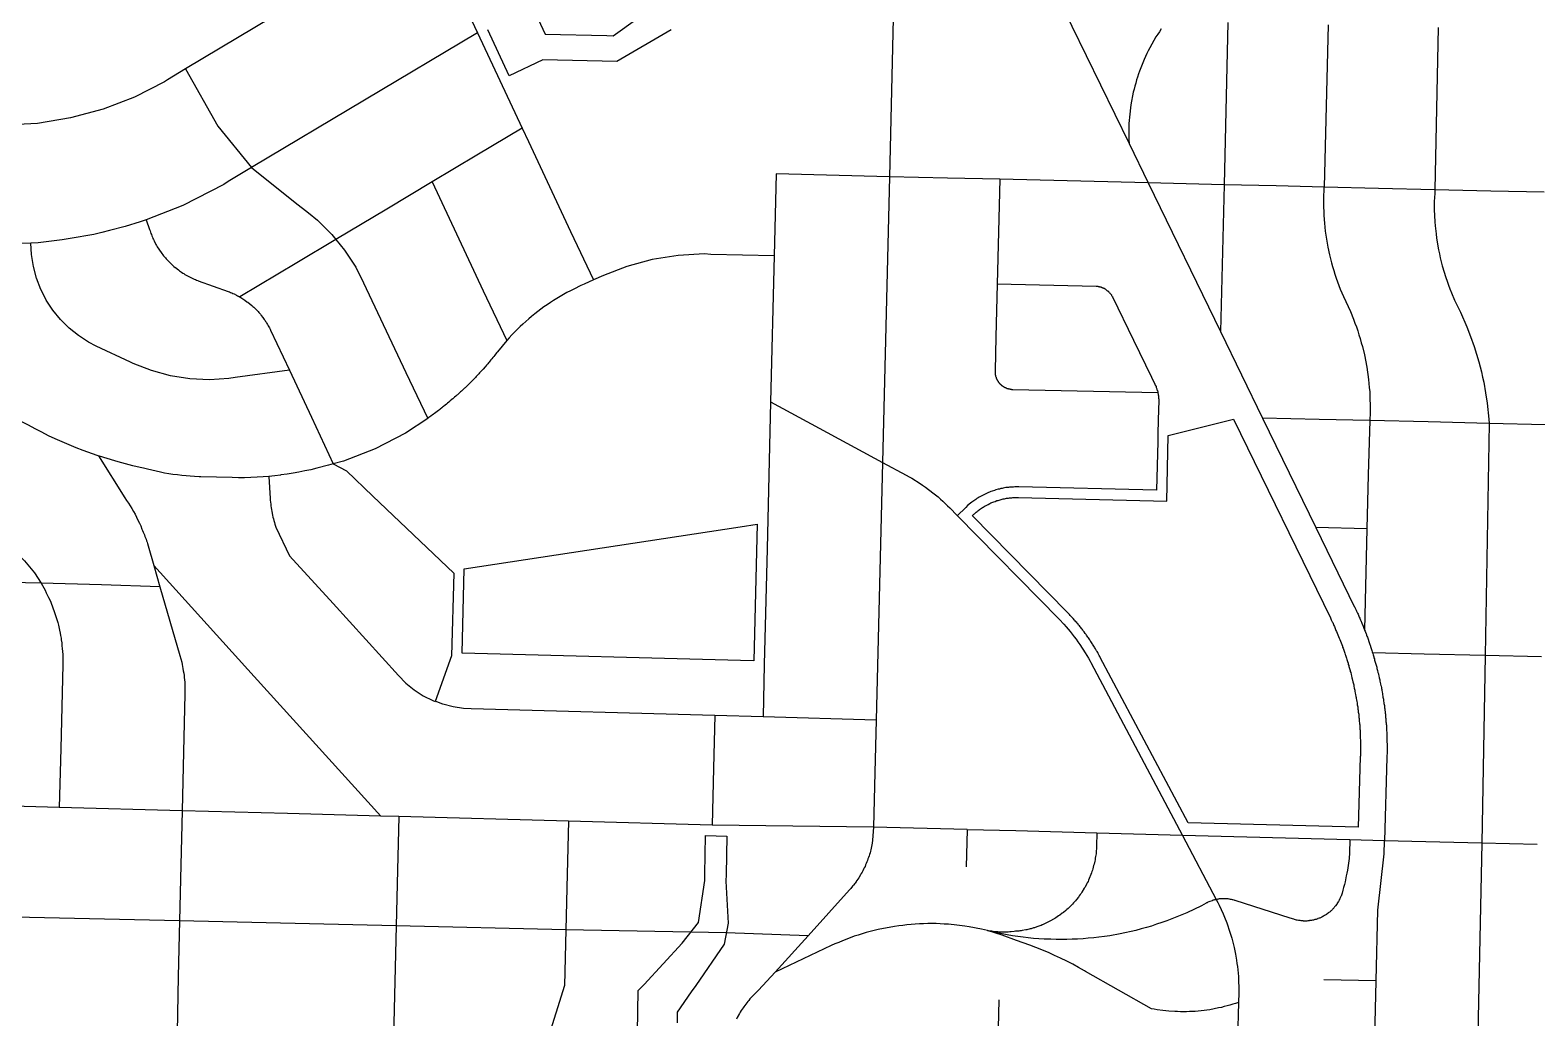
# Model space of a CAD drawing. Extents: x 1 to 394, y 101 to 384.
# Drawn here: x 165.46 to 197.15, y 202.04 to 222.81 of the extents above; entities that cross this region are included whole.
import ezdxf

# ---------------------------------------------------------------- set-up
doc = ezdxf.new("R2010")
doc.units = 0
doc.layers.get('0').update_dxf_attribs({"linetype": 'CONTINUOUS'})

msp = doc.modelspace()

# ---------------------------------------------------------------- linework, layer by layer
at = {"color": 4}
for points in [[(185.865429, 225.985387), (188.574588, 220.423823)], [(173.796941, 225.023672), (168.730561, 221.999389)], [(183.663711, 225.17509), (183.536851, 219.728108)], [(174.623613, 223.272131), (174.869151, 222.75239)], [(174.869151, 222.75239), (170.117885, 219.920457)], [(174.869151, 222.75239), (175.339778, 221.749754)], [(189.249581, 222.833961), (189.212703, 222.776654), (189.175826, 222.723433), (189.138949, 222.666127), (189.007992, 222.436952), (188.975305, 222.37556), (188.946704, 222.318253), (188.918103, 222.256861), (188.893588, 222.195468), (188.873159, 222.154505)], [(190.649435, 222.973383), (190.571699, 219.560326)], [(192.757021, 222.924269), (192.675199, 219.511212)], [(195.07332, 222.866983), (195.003756, 219.453916)], [(188.873337, 222.154903), (188.791515, 221.950286), (188.771086, 221.888893), (188.750657, 221.823415), (188.730227, 221.762022), (188.713884, 221.696544), (188.693455, 221.631066), (188.677111, 221.569673), (188.660768, 221.504195), (188.611633, 221.242281), (188.578946, 220.980368), (188.574756, 220.910804), (188.570565, 220.845326), (188.570565, 220.779847), (188.566374, 220.714369), (188.566374, 220.579316), (188.570565, 220.513837), (188.574756, 220.423844)], [(168.730561, 221.999389), (168.349969, 221.766129), (168.288577, 221.725166), (167.65835, 221.401871), (166.99947, 221.148139), (166.316044, 220.964014), (165.620339, 220.849432), (164.912355, 220.812555), (164.855049, 220.812555), (163.95063, 220.828898)], [(168.730561, 221.999389), (169.409891, 220.78804)], [(175.339778, 221.749754), (175.810405, 220.747118)], [(169.409891, 220.78804), (170.117885, 219.920457)], [(175.810405, 220.747118), (174.860969, 220.178274), (173.915629, 219.617612)], [(175.810405, 220.747118), (175.941362, 220.46883)], [(175.941362, 220.46883), (176.829416, 218.578151)], [(188.574588, 220.423823), (188.975651, 219.597151)], [(170.117885, 219.920457), (169.630883, 219.625804), (169.540889, 219.564412), (168.677403, 219.122438), (167.908027, 218.823689), (167.781125, 218.782726), (167.461915, 218.684561), (167.134523, 218.594567), (166.970827, 218.553604), (166.807131, 218.516727), (166.639339, 218.48404), (166.475643, 218.455439), (166.140069, 218.398132), (165.804495, 218.357169), (165.636703, 218.340826), (165.481189, 218.328568)], [(170.117885, 219.920457), (171.038667, 219.18382)], [(173.915629, 219.617612), (172.966193, 219.048778)], [(173.915629, 219.617612), (174.991926, 217.329965)], [(181.155073, 219.785404), (181.110024, 218.062506)], [(183.536851, 219.728108), (181.155073, 219.785414)], [(183.536851, 219.728108), (183.38952, 213.720474)], [(184.752297, 219.699465), (183.536851, 219.728066)], [(185.85315, 219.674908), (184.752297, 219.699423)], [(185.85315, 219.674908), (185.82455, 218.569958)], [(188.975651, 219.597151), (185.85315, 219.674887)], [(190.571678, 219.560326), (188.975651, 219.597203)], [(188.975651, 219.597151), (190.498017, 216.474651)], [(190.571678, 219.560326), (190.498028, 216.474651)], [(191.668446, 219.535769), (190.571678, 219.560284)], [(192.675178, 219.511212), (191.668446, 219.535727)], [(192.675178, 219.511212), (192.670987, 219.507021), (192.666797, 219.421114), (192.662606, 219.339292), (192.662606, 219.085561), (192.666797, 218.999653), (192.670987, 218.917831), (192.675178, 218.831924), (192.679369, 218.750102), (192.68775, 218.664194), (192.700007, 218.582373), (192.712265, 218.496465), (192.73678, 218.332769), (192.753123, 218.246862), (192.78581, 218.083166), (192.826773, 217.91947), (192.851288, 217.837648), (192.875804, 217.759912), (192.900319, 217.67809), (192.92892, 217.596269), (193.014827, 217.362998), (193.080306, 217.207484), (193.227637, 216.896467), (193.293115, 216.732771), (193.321716, 216.65095), (193.354403, 216.569128), (193.383004, 216.487306), (193.407519, 216.405484), (193.43612, 216.323663), (193.456549, 216.237755), (193.481065, 216.155933), (193.522028, 215.984045), (193.571163, 215.726228), (193.60804, 215.468411), (193.624384, 215.296522), (193.632765, 215.206529), (193.636955, 215.120621), (193.636955, 215.034713), (193.641146, 214.948806), (193.641146, 214.772831), (193.632765, 214.600953)], [(193.821049, 219.482569), (192.675178, 219.51117)], [(195.003745, 219.453916), (193.821049, 219.482517)], [(195.003745, 219.453916), (194.999555, 219.37618), (194.995364, 219.290272), (194.991173, 219.20845), (194.991173, 219.036572), (195.003431, 218.778745), (195.011812, 218.696923), (195.028156, 218.525045), (195.040413, 218.439137), (195.052671, 218.357316), (195.069014, 218.271408), (195.081272, 218.189586), (195.101701, 218.103679), (195.118044, 218.021857), (195.138474, 217.940035), (195.158903, 217.854128), (195.232553, 217.608589), (195.261154, 217.530853), (195.289755, 217.449031), (195.318356, 217.371295), (195.351043, 217.289474), (195.416521, 217.13396), (195.490171, 216.978446), (195.539306, 216.880281), (195.674359, 216.57335), (195.756181, 216.368733), (195.829831, 216.155933), (195.927996, 215.836724), (195.956597, 215.730324), (195.981112, 215.623914), (196.005627, 215.513428), (196.030142, 215.407018), (196.071105, 215.186037), (196.103792, 214.965044), (196.14067, 214.633556), (196.14486, 214.539477)], [(196.182356, 219.425273), (195.003745, 219.453874)], [(197.30367, 219.400716), (196.182356, 219.425231)], [(171.038667, 219.18382), (171.316956, 218.966924), (171.509294, 218.811411), (171.812129, 218.512672), (171.893951, 218.410316)], [(172.966193, 219.048778), (171.893982, 218.410358)], [(167.907985, 218.823689), (167.973463, 218.619072), (167.985721, 218.590471), (167.994102, 218.565956), (168.002483, 218.537355), (168.014741, 218.51284), (168.023122, 218.484239), (168.03538, 218.459724), (168.047637, 218.431123), (168.059895, 218.406608), (168.072152, 218.378007), (168.10903, 218.304357), (168.125373, 218.279842), (168.137631, 218.255327), (168.219452, 218.132562), (168.235796, 218.112133), (168.252139, 218.087618), (168.272568, 218.067189), (168.288912, 218.042674), (168.309341, 218.022245), (168.325684, 218.001815), (168.346114, 217.981386), (168.366543, 217.956871), (168.386972, 217.936442), (168.407401, 217.920098), (168.468794, 217.858706), (168.489223, 217.842362), (168.513738, 217.821933), (168.52212, 217.817743)], [(165.481189, 218.328516), (163.893345, 218.324325)], [(165.76766, 217.207191), (165.689924, 217.358608), (165.599931, 217.595975), (165.534452, 217.841514), (165.493489, 218.091149), (165.481231, 218.328516)], [(171.893982, 218.410358), (171.071407, 217.919271)], [(171.893982, 218.410358), (172.078139, 218.181184), (172.31141, 217.825149), (172.475105, 217.497758), (173.367245, 215.61525), (173.825594, 214.645353)], [(176.829416, 218.578151), (177.312311, 217.55914)], [(185.824497, 218.569958), (185.799982, 217.469104)], [(181.110056, 218.062506), (179.780028, 218.095193), (179.644985, 218.103574), (179.092505, 218.070887), (178.544121, 217.98498), (178.012112, 217.837658), (177.521025, 217.649406), (177.312311, 217.559412)], [(181.110056, 218.062506), (181.036406, 214.997302)], [(168.521847, 217.816957), (168.58324, 217.767822), (168.607755, 217.751478), (168.648718, 217.718792), (168.673233, 217.702448), (168.697748, 217.690191), (168.718177, 217.673847), (168.914612, 217.575682), (168.939128, 217.567301), (168.963643, 217.555043), (168.988158, 217.546662), (168.996539, 217.542472), (169.630862, 217.313297), (169.655377, 217.304916), (169.679892, 217.292659), (169.704407, 217.284277), (169.728922, 217.27202), (169.753437, 217.263639), (169.802572, 217.239123), (169.823002, 217.226866), (169.847517, 217.214608), (169.867946, 217.202351), (169.872137, 217.202351)], [(171.071407, 217.919271), (169.872336, 217.203105)], [(177.312311, 217.55914), (177.11179, 217.469146), (177.042226, 217.440545), (176.894905, 217.366895), (176.825341, 217.330018), (176.751691, 217.29314), (176.542977, 217.170376), (176.473413, 217.125327), (176.403849, 217.084364), (176.334284, 217.035229), (176.268806, 216.99018), (176.137849, 216.892015), (176.076457, 216.84288), (176.010978, 216.789659), (175.949586, 216.740524), (175.888193, 216.687303), (175.826801, 216.629997), (175.769494, 216.576776), (175.708102, 216.519469), (175.650795, 216.462163), (175.593488, 216.40077), (175.540268, 216.343463), (175.487047, 216.282071)], [(185.799951, 217.469104), (185.77135, 216.364165)], [(188.0835, 217.354522), (188.0835, 217.358713), (188.075119, 217.362904), (188.070929, 217.362904), (188.062547, 217.367094), (188.054166, 217.375476), (188.045785, 217.379666), (188.041594, 217.379666), (188.033213, 217.383857), (188.029022, 217.388047), (188.020641, 217.388047), (188.016451, 217.392238), (188.008069, 217.392238), (188.003879, 217.396429), (187.995497, 217.400619), (187.987116, 217.400619), (187.982926, 217.40481), (187.970668, 217.40481), (187.962287, 217.409), (187.953906, 217.409), (187.949715, 217.413191), (187.929286, 217.413191), (187.920905, 217.417382), (187.884027, 217.417382), (185.796912, 217.470603)], [(188.0835, 217.354522), (188.087691, 217.354522), (188.091882, 217.350332), (188.100263, 217.346141), (188.108644, 217.33776), (188.117025, 217.333569), (188.125407, 217.325188), (188.133788, 217.320998), (188.146045, 217.30874), (188.150236, 217.300359), (188.154427, 217.296168), (188.162808, 217.291978), (188.171189, 217.283596), (188.17538, 217.275215), (188.183761, 217.266834), (188.187951, 217.258453), (188.196333, 217.250071), (188.200523, 217.24169), (188.204714, 217.2375), (188.204714, 217.233309), (188.208905, 217.224928), (188.213095, 217.220737), (188.217286, 217.212356), (188.221476, 217.208165), (188.221476, 217.199784), (188.225667, 217.199784), (188.667641, 216.291269)], [(169.774118, 215.504754), (169.643161, 215.484324), (169.233927, 215.459809), (168.824682, 215.480239), (168.415447, 215.545717), (168.018481, 215.652117), (167.633793, 215.799438), (167.576486, 215.828039), (166.856224, 216.163613), (166.692529, 216.24952), (166.479729, 216.388659), (166.283294, 216.544173), (166.103223, 216.724244), (165.943624, 216.920679), (165.804485, 217.133478), (165.767608, 217.207128)], [(169.872336, 217.203105), (169.892765, 217.190848), (169.91728, 217.174504), (169.958243, 217.149989), (169.982758, 217.133646), (170.023722, 217.100959), (170.044151, 217.088701), (170.125973, 217.023223), (170.146402, 217.002794), (170.166831, 216.98645), (170.240481, 216.9128), (170.256824, 216.892371), (170.277254, 216.871942), (170.293597, 216.851513), (170.309941, 216.835169), (170.326284, 216.810654), (170.358971, 216.769691), (170.371228, 216.749262), (170.387572, 216.728832), (170.403915, 216.704317), (170.416173, 216.683888), (170.432516, 216.663459), (170.444774, 216.638944), (170.457031, 216.618514), (170.473374, 216.593999), (170.485632, 216.569484), (170.49789, 216.549055), (170.510147, 216.52454), (170.518528, 216.504111), (170.915484, 215.661074)], [(174.991926, 217.329965), (175.48711, 216.282312)], [(190.498017, 216.474651), (191.381975, 214.653535)], [(175.48711, 216.282312), (175.294761, 216.049041), (175.278417, 216.032698), (175.253902, 216.000011), (175.237559, 215.979582), (175.213044, 215.946895), (175.1967, 215.930552), (175.172185, 215.897865), (175.155842, 215.881521), (175.131327, 215.848835), (175.114983, 215.832491), (175.102726, 215.816148), (175.086382, 215.795719), (175.061867, 215.763032), (175.045524, 215.746688), (175.033266, 215.730345), (174.988217, 215.685296), (174.97596, 215.668952), (174.943273, 215.636266), (174.931015, 215.619922), (174.914672, 215.603579), (174.902414, 215.587236), (174.841022, 215.525843), (174.828764, 215.5095), (174.611868, 215.292604), (174.595525, 215.280346), (174.534133, 215.218954), (174.517789, 215.206696), (174.501446, 215.190353), (174.485102, 215.178095), (174.452416, 215.145409), (174.436072, 215.133151), (174.419729, 215.116808), (174.387042, 215.092292), (174.354355, 215.059606), (174.321668, 215.035091), (174.309411, 215.022833), (174.293067, 215.010575), (174.272638, 214.990146), (174.239951, 214.965631), (174.223608, 214.949288), (174.190921, 214.924773), (174.154044, 214.896172), (174.1377, 214.883914), (174.121357, 214.867571), (174.08867, 214.843056), (174.072327, 214.826712), (174.051898, 214.814455), (173.970076, 214.753062), (173.949647, 214.736719), (173.91696, 214.712204), (173.896531, 214.699946), (173.863844, 214.675431), (173.843414, 214.663174), (173.827071, 214.650916), (173.827071, 214.646725)], [(185.771297, 216.364165), (185.754954, 215.647989), (185.754954, 215.594768), (185.759145, 215.586387), (185.759145, 215.565958), (185.763335, 215.557576), (185.763335, 215.545319), (185.767526, 215.541128), (185.767526, 215.532747), (185.771716, 215.524366), (185.771716, 215.520175), (185.775907, 215.511794), (185.775907, 215.507603), (185.780098, 215.499222), (185.780098, 215.495032), (185.784288, 215.48665), (185.788479, 215.48246), (185.788479, 215.474078), (185.792669, 215.469888), (185.79686, 215.461507), (185.79686, 215.457316), (185.801051, 215.448935), (185.805241, 215.444744), (185.809432, 215.436363), (185.817813, 215.427982), (185.817813, 215.4196), (185.822004, 215.41541), (185.826194, 215.407029), (185.838452, 215.394771), (185.842643, 215.38639), (185.851024, 215.378009), (185.859405, 215.373818), (185.863596, 215.365437)], [(188.664623, 216.29459), (189.045215, 215.517032), (189.114779, 215.369711), (189.12316, 215.349282), (189.139504, 215.316595), (189.143694, 215.300252), (189.152076, 215.283908), (189.156266, 215.267565), (189.160457, 215.247136), (189.168838, 215.230792), (189.177219, 215.198105), (189.177219, 215.185848), (189.18141, 215.181657)], [(170.915893, 215.660267), (169.774118, 215.504754)], [(170.915893, 215.660267), (171.378338, 214.673996)], [(189.180268, 215.181458), (186.131428, 215.251022), (186.110999, 215.251022), (186.102618, 215.255213), (186.074017, 215.255213), (186.069826, 215.259404), (186.057569, 215.259404), (186.049187, 215.263594), (186.040806, 215.263594), (186.036616, 215.267785), (186.024358, 215.267785), (186.015977, 215.271976), (186.011786, 215.271976), (186.003405, 215.276166), (185.999214, 215.280357), (185.990833, 215.280357), (185.982452, 215.284547), (185.978261, 215.288738), (185.974071, 215.288738), (185.965689, 215.292929), (185.961499, 215.297119), (185.953118, 215.297119), (185.948927, 215.30131), (185.940546, 215.3055), (185.936355, 215.309691), (185.927974, 215.313882), (185.919593, 215.322263), (185.911211, 215.326454), (185.907021, 215.326454), (185.90283, 215.330644), (185.894449, 215.334835), (185.890258, 215.343216), (185.881877, 215.351597), (185.873496, 215.355788), (185.857153, 215.372131)], [(189.180268, 215.181458), (189.180268, 215.177268), (189.184459, 215.160924), (189.184459, 215.144581), (189.188649, 215.124152), (189.19284, 215.107808), (189.19284, 215.070931), (189.197031, 215.054587), (189.197031, 214.997281), (189.19284, 214.845863), (189.180582, 214.334315)], [(181.036395, 214.997302), (180.962745, 211.903444)], [(181.036395, 214.997302), (182.055406, 214.444822)], [(165.284754, 214.583971), (165.423904, 214.510321), (165.563043, 214.432585), (165.702182, 214.363021), (165.84132, 214.289371), (165.984556, 214.223892), (166.131887, 214.158414), (166.275122, 214.097021), (166.422443, 214.035629), (166.569775, 213.978322), (166.864428, 213.871923), (166.905391, 213.859665)], [(171.378338, 214.673996), (171.836686, 213.69182)], [(173.825594, 214.645353), (173.359063, 214.338422), (172.720644, 214.01103), (172.053582, 213.749117), (171.836686, 213.69181)], [(191.381975, 214.653535), (191.942637, 213.503578)], [(192.572864, 214.624892), (191.381975, 214.653493)], [(193.632796, 214.600335), (192.572864, 214.62485)], [(193.632796, 214.600335), (193.604195, 213.462646)], [(194.864606, 214.571692), (193.632796, 214.600293)], [(196.145531, 214.538953), (194.864606, 214.571692)], [(196.145531, 214.538953), (196.063709, 209.660816)], [(197.328227, 214.5103), (196.145531, 214.538901)], [(182.055406, 214.444822), (183.38952, 213.720474)], [(189.180268, 214.334336), (189.176077, 214.158362)], [(189.176172, 214.158362), (189.151657, 213.135254)], [(166.905349, 213.859613), (167.457819, 212.979751), (167.494696, 212.922445), (167.535659, 212.865138), (167.568346, 212.807831), (167.605223, 212.750525), (167.63791, 212.689132), (167.670597, 212.631825), (167.703284, 212.570433), (167.731885, 212.50904), (167.764572, 212.447648), (167.793173, 212.386255), (167.813602, 212.316691)], [(170.486198, 213.425821), (170.36752, 213.41744), (170.236563, 213.409059), (169.974649, 213.400678), (169.843693, 213.400678), (169.712736, 213.404868), (169.053856, 213.421212), (169.016979, 213.421212), (168.922899, 213.425402), (168.832906, 213.433783), (168.742913, 213.437974), (168.652919, 213.450232), (168.562926, 213.458613), (168.468846, 213.47087), (168.378853, 213.483128), (168.288859, 213.499471), (168.202952, 213.515815), (167.932856, 213.577207), (167.846949, 213.597636), (167.777384, 213.61398), (167.621871, 213.650857), (167.319036, 213.732679), (167.016201, 213.822672), (166.905705, 213.85955)], [(171.836686, 213.69182), (171.738521, 213.66322), (171.492982, 213.597741), (171.366112, 213.56914), (171.243337, 213.544625), (171.116477, 213.52011), (170.993702, 213.495595), (170.866842, 213.475166), (170.739981, 213.458822), (170.7316, 213.454632)], [(171.836686, 213.69182), (172.114974, 213.544499), (172.67154, 213.01249)], [(183.38952, 213.720474), (183.258563, 208.306231)], [(183.38952, 213.720474), (183.8888, 213.454464), (183.946106, 213.421777), (184.007499, 213.38909), (184.179377, 213.278594), (184.232598, 213.241717), (184.289905, 213.20484), (184.449504, 213.082065), (184.502725, 213.037016), (184.555946, 212.996053), (184.605081, 212.951004), (184.658301, 212.905954), (184.707436, 212.85682), (184.756571, 212.81177), (184.80162, 212.766721), (184.96122, 212.603025)], [(170.731736, 213.454464), (170.613058, 213.442207), (170.486198, 213.425863)], [(170.486198, 213.425821), (170.514799, 212.963376), (170.514799, 212.926499), (170.52318, 212.844677), (170.527371, 212.8078), (170.531561, 212.766837), (170.539942, 212.729959), (170.544133, 212.688996), (170.560476, 212.615346), (170.568858, 212.574383), (170.581115, 212.537505), (170.589496, 212.500628), (170.601754, 212.459665), (170.610135, 212.422787), (170.630564, 212.361395)], [(191.942637, 213.503578), (192.503289, 212.353611)], [(193.604143, 213.462646), (193.575542, 212.329054)], [(172.67154, 213.01249), (174.373978, 211.391896), (174.324843, 209.652634)], [(189.151615, 213.135254), (186.254203, 213.208905), (186.172381, 213.208905), (186.14378, 213.204714), (186.090559, 213.204714), (186.061958, 213.200523), (186.037443, 213.196333), (186.008842, 213.196333), (185.984327, 213.192142), (185.955726, 213.187951), (185.927125, 213.17957), (185.90261, 213.17538), (185.874009, 213.171189), (185.849494, 213.162808), (185.820893, 213.158617), (185.771758, 213.142274), (185.743157, 213.133893), (185.694022, 213.117549), (185.665421, 213.109168), (185.640906, 213.09691), (185.616391, 213.088529), (185.419956, 212.990364), (185.399527, 212.974021), (185.375012, 212.961763), (185.350497, 212.94542), (185.330067, 212.929076), (185.305552, 212.916819), (185.264589, 212.884132), (185.240074, 212.863703), (185.178682, 212.814568), (185.137718, 212.773604), (184.961744, 212.601726)], [(184.961, 212.603245), (187.109518, 210.417903), (187.199511, 210.319738), (187.248646, 210.266517), (187.289609, 210.217382), (187.334659, 210.164161), (187.375622, 210.11094), (187.420671, 210.057719), (187.461634, 210.004499), (187.498512, 209.951278), (187.539475, 209.893971), (187.649971, 209.722093), (187.682658, 209.664786), (187.719535, 209.60748), (187.752222, 209.546087), (187.768565, 209.517486), (189.700177, 205.879341)], [(164.097962, 212.558228), (164.58905, 212.271768), (164.855059, 212.095793), (165.112876, 211.891166), (165.346147, 211.653809), (165.55486, 211.400078), (165.698096, 211.183182)], [(167.813864, 212.316775), (167.830207, 212.288174), (167.842465, 212.255487), (167.86698, 212.198181), (167.879237, 212.165494), (167.903752, 212.108187), (167.912134, 212.0755), (167.924391, 212.042814), (167.932772, 212.014213), (167.94503, 211.965078), (168.063708, 211.555833)], [(170.629433, 212.361793), (170.919989, 211.756123), (171.836686, 210.757573)], [(192.503289, 212.353611), (193.30949, 210.696191), (193.317872, 210.675762), (193.330129, 210.655332), (193.346472, 210.614369), (193.35873, 210.59394), (193.375073, 210.552977), (193.387331, 210.532547), (193.411846, 210.471155), (193.424104, 210.450726), (193.432485, 210.426211), (193.440866, 210.405781), (193.445057, 210.3974), (193.469572, 210.344179), (193.494087, 210.282787), (193.502468, 210.258272), (193.510849, 210.237842), (193.523107, 210.205156), (193.527297, 210.200965)], [(193.5755, 212.329054), (192.503289, 212.353569)], [(193.5755, 212.329054), (193.526365, 210.201007)], [(180.962735, 211.903444), (180.901342, 209.476659)], [(168.063499, 211.555592), (170.179267, 209.222928)], [(168.063499, 211.555592), (168.194455, 211.109522)], [(165.698096, 211.183182), (163.721467, 211.224146)], [(166.962645, 211.146357), (165.698096, 211.183235)], [(165.698096, 211.183182), (165.726697, 211.134047), (165.751212, 211.084912), (165.779813, 211.035777), (165.804328, 210.982557), (165.853463, 210.884391), (165.877978, 210.831171), (165.898407, 210.782036), (165.980229, 210.569236), (166.045707, 210.356426), (166.057965, 210.29912), (166.08248, 210.19272), (166.094737, 210.135413), (166.103119, 210.082193), (166.115376, 210.024886), (166.119567, 209.992199)], [(168.194455, 211.109522), (166.962645, 211.146399)], [(168.194455, 211.109522), (168.615968, 209.660816), (168.652846, 209.525763), (168.661227, 209.476628), (168.67757, 209.386634), (168.685952, 209.337499), (168.694333, 209.29245), (168.702714, 209.243315), (168.706905, 209.198266), (168.711095, 209.149131), (168.715286, 209.104082), (168.719477, 209.054947), (168.719477, 208.85033), (168.690876, 207.634884)], [(171.836686, 210.757573), (173.207635, 209.243389), (173.367245, 209.083789), (173.54322, 208.940554), (173.731462, 208.817779), (173.931994, 208.719614), (173.985214, 208.699185)], [(193.526397, 210.201007), (193.526397, 210.196816), (193.534778, 210.172301), (193.551121, 210.131338), (193.555312, 210.127147), (193.567569, 210.09027), (193.575951, 210.069841), (193.584332, 210.045326), (193.600675, 210.004362), (193.612933, 209.959313), (193.629276, 209.91835), (193.637657, 209.893835), (193.641848, 209.877492), (193.658191, 209.828357), (193.666573, 209.807927), (193.670763, 209.787498), (193.679144, 209.767069), (193.687526, 209.742554), (193.691716, 209.722124), (193.695907, 209.717934)], [(166.119609, 209.992293), (166.12799, 209.930901), (166.132181, 209.869508), (166.140562, 209.808116), (166.148943, 209.685352), (166.148943, 209.619873), (166.153134, 209.558481), (166.153134, 209.468488), (166.11217, 207.704668)], [(174.324864, 209.652634), (173.985193, 208.699101)], [(180.901342, 209.476659), (180.876827, 208.371709)], [(193.694178, 209.718112), (193.698369, 209.701769), (193.70675, 209.677253), (193.710941, 209.656824), (193.719322, 209.636395), (193.723513, 209.61188), (193.731894, 209.591451), (193.736084, 209.566936), (193.744466, 209.546506), (193.748656, 209.526077), (193.757037, 209.501562), (193.761228, 209.481133), (193.769609, 209.456618), (193.7738, 209.436188), (193.782181, 209.415759), (193.786372, 209.391244), (193.790562, 209.370815), (193.798944, 209.3463), (193.807325, 209.305336), (193.815706, 209.280821), (193.819897, 209.260392), (193.824087, 209.235877), (193.832469, 209.194914), (193.84085, 209.170399), (193.84504, 209.149969), (193.849231, 209.125454), (193.861489, 209.064062), (193.861489, 209.059871), (193.865679, 209.035356), (193.87406, 209.014927), (193.878251, 208.990412), (193.882442, 208.969982), (193.886632, 208.945467), (193.890823, 208.925038), (193.895013, 208.900523), (193.899204, 208.855474), (193.903395, 208.835045), (193.907585, 208.81053), (193.911776, 208.7901), (193.915967, 208.765585), (193.920157, 208.745156), (193.924348, 208.720641), (193.924348, 208.700212), (193.928538, 208.675697), (193.932729, 208.655267), (193.93692, 208.630752), (193.94111, 208.610323), (193.94111, 208.585808), (193.945301, 208.565379), (193.949491, 208.540864), (193.949491, 208.520434), (193.957873, 208.471299), (193.957873, 208.45087), (193.962063, 208.426355), (193.962063, 208.405926), (193.966254, 208.381411), (193.966254, 208.360981), (193.970445, 208.336466), (193.970445, 208.316037), (193.974635, 208.291522), (193.974635, 208.271093), (193.978826, 208.246578), (193.978826, 208.222063), (193.983016, 208.201633), (193.983016, 208.156584), (193.987207, 208.132069), (193.987207, 208.08702), (193.991398, 208.041971), (193.991398, 208.01337), (193.995588, 207.972407), (193.995588, 207.837354), (193.999779, 207.804667), (193.999779, 207.645067), (193.995588, 207.518196), (193.946453, 205.766656)], [(194.778667, 209.693555), (193.694178, 209.71807)], [(196.063678, 209.660816), (194.778667, 209.693503)], [(196.063678, 209.660816), (195.994113, 205.71574)], [(197.242288, 209.632162), (196.063678, 209.660763)], [(170.179267, 209.222928), (172.839322, 206.284584)], [(179.865967, 208.400352), (174.738195, 208.539502), (174.578595, 208.547883), (174.357603, 208.58057), (174.140707, 208.637876), (173.985193, 208.699269)], [(179.865967, 208.400352), (179.837366, 207.295413)], [(180.876796, 208.371709), (179.865967, 208.40031)], [(183.258563, 208.306231), (180.876796, 208.371709)], [(183.258563, 208.306231), (183.229962, 207.205377)], [(166.111426, 207.704647), (166.07874, 206.464655)], [(168.689629, 207.635073), (168.661028, 206.399177)], [(179.837324, 207.295413), (179.804637, 206.096331)], [(183.22992, 207.205377), (183.201319, 206.051324), (183.180848, 205.781218), (183.172467, 205.71574), (183.156123, 205.650261), (183.151933, 205.613384), (183.127418, 205.515219), (183.11516, 205.482532), (183.106779, 205.449845), (183.094521, 205.417158), (183.082264, 205.388557), (183.073882, 205.355871), (183.061625, 205.323184), (183.045281, 205.290497), (183.033024, 205.261896), (183.020766, 205.229209), (183.004423, 205.200608), (182.98808, 205.167922), (182.975822, 205.139321), (182.959479, 205.106634), (182.943135, 205.078033), (182.922706, 205.049432), (182.890019, 204.992125), (182.849056, 204.934819), (182.840675, 204.922561)], [(166.078687, 206.464655), (163.610971, 206.538305)], [(168.660986, 206.399177), (166.078687, 206.464655)], [(168.660986, 206.399177), (168.632385, 205.253305)], [(170.874972, 206.337784), (168.660986, 206.399177)], [(172.839322, 206.284584), (170.874972, 206.337805)], [(173.219914, 206.276402), (172.839322, 206.284783)], [(173.219914, 206.276402), (173.191313, 205.146895)], [(176.784398, 206.178184), (173.219914, 206.27635)], [(176.784398, 206.178184), (176.755797, 205.065052)], [(179.804585, 206.096331), (176.784398, 206.178153)], [(183.201277, 206.051324), (179.804585, 206.096373)], [(185.165628, 206.00221), (183.201277, 206.051345)], [(185.169714, 205.998114), (185.145199, 205.21647)], [(186.188724, 205.973567), (185.169714, 205.998082)], [(187.895258, 205.92855), (186.188724, 205.973599)], [(187.895258, 205.92855), (187.891067, 205.658454), (187.886877, 205.625767), (187.886877, 205.59308), (187.882686, 205.560394), (187.882686, 205.527707), (187.878496, 205.49502), (187.874305, 205.466419), (187.870114, 205.433732), (187.861733, 205.401045), (187.857542, 205.368359), (187.853352, 205.339758), (187.837008, 205.274279), (187.828627, 205.245678), (187.812284, 205.1802), (187.803903, 205.151599), (187.791645, 205.118912), (187.783264, 205.090311), (187.771006, 205.057625), (187.734129, 204.971717), (187.721871, 204.93903), (187.709614, 204.910429), (187.69327, 204.881828), (187.681013, 204.853227), (187.648326, 204.795921), (187.631983, 204.771406), (187.582848, 204.685498), (187.562418, 204.660983), (187.546075, 204.636468), (187.525646, 204.607867), (187.509302, 204.583352), (187.468339, 204.534217), (187.44791, 204.505616), (187.402861, 204.460567), (187.382432, 204.436052), (187.292438, 204.346058), (187.267923, 204.325629), (187.243408, 204.301114), (187.194273, 204.260151), (187.165672, 204.243807), (187.116537, 204.202844), (187.087936, 204.186501), (187.063421, 204.166071), (187.03482, 204.149728), (187.010305, 204.133385), (186.895713, 204.067906), (186.867112, 204.055649), (186.838511, 204.039305), (186.752603, 204.002428), (186.744222, 203.998237), (186.723793, 203.989856), (186.699278, 203.981475), (186.678848, 203.973094), (186.654333, 203.964712), (186.633904, 203.956331), (186.584769, 203.939988), (186.56434, 203.935797), (186.515205, 203.919454), (186.494776, 203.915263), (186.47026, 203.911072), (186.445745, 203.902691), (186.42123, 203.898501), (186.400801, 203.89431), (186.327151, 203.882052), (186.306722, 203.877862), (186.278121, 203.873671), (186.257691, 203.869481), (186.233176, 203.869481), (186.208661, 203.86529), (186.188232, 203.86529), (186.159631, 203.861099), (186.094153, 203.852718), (186.065552, 203.852718), (186.032865, 203.848527), (185.844612, 203.848527), (185.811925, 203.852718), (185.783324, 203.852718), (185.717846, 203.861099), (185.689245, 203.86529), (185.656558, 203.869481), (185.599252, 203.877862)], [(189.699999, 205.879436), (187.895258, 205.928571)], [(189.699999, 205.879436), (190.403896, 204.533043)], [(193.215369, 205.785314), (189.699999, 205.879394)], [(193.215369, 205.785314), (193.206988, 205.515219), (193.198607, 205.392444), (193.16592, 205.146895), (193.153662, 205.085503), (193.141405, 205.028196), (193.11689, 204.905432), (193.100546, 204.848125), (193.084203, 204.786733), (193.067859, 204.729426), (193.051516, 204.668034), (193.031087, 204.606641), (193.022706, 204.594384), (193.018515, 204.582126), (193.014324, 204.565783), (193.005943, 204.553525), (193.001752, 204.541268), (192.993371, 204.52901), (192.989181, 204.516752), (192.980799, 204.504495), (192.976609, 204.492237), (192.952094, 204.45536), (192.947903, 204.443102), (192.939522, 204.434721), (192.915007, 204.397844), (192.894578, 204.377414), (192.886196, 204.365157), (192.877815, 204.356776), (192.869434, 204.344518), (192.857176, 204.336137), (192.848795, 204.323879), (192.820194, 204.295278), (192.807937, 204.286897), (192.799555, 204.27464), (192.77504, 204.258296), (192.766659, 204.249915), (192.729782, 204.2254), (192.7214, 204.217019), (192.696885, 204.200675), (192.684628, 204.196485), (192.660113, 204.180141), (192.647855, 204.175951), (192.62334, 204.159607), (192.598825, 204.151226), (192.586567, 204.142845), (192.570224, 204.138654), (192.545709, 204.130273), (192.533451, 204.121892), (192.521194, 204.117701), (192.50485, 204.113511), (192.492593, 204.10932), (192.480335, 204.10932), (192.468078, 204.105129), (192.451734, 204.100939), (192.439477, 204.096748), (192.427219, 204.096748), (192.410876, 204.092557), (192.398618, 204.088367), (192.370017, 204.088367), (192.35776, 204.084176), (192.329159, 204.084176), (192.312815, 204.079986), (192.243251, 204.079986), (192.230994, 204.084176), (192.19003, 204.084176), (192.173687, 204.088367), (192.161429, 204.088367), (192.149172, 204.092557), (192.132829, 204.092557), (192.108313, 204.100939), (192.09197, 204.100939), (192.055093, 204.113196), (192.038749, 204.117387), (192.034559, 204.121577), (191.960909, 204.142007), (190.806855, 204.51033), (190.798474, 204.514521), (190.782131, 204.518712), (190.757615, 204.527093), (190.745358, 204.527093), (190.729015, 204.531283), (190.716757, 204.535474), (190.704499, 204.535474), (190.688156, 204.539665), (190.675898, 204.539665), (190.659555, 204.543855), (190.647298, 204.543855), (190.63504, 204.548046), (190.50818, 204.548046), (190.495922, 204.543855), (190.467321, 204.543855), (190.450978, 204.539665), (190.43872, 204.539665), (190.426463, 204.535474), (190.410119, 204.535474), (190.401738, 204.531283)], [(193.939727, 205.764854), (193.215369, 205.785283)], [(193.939727, 205.764854), (193.931346, 205.494758), (193.800389, 204.307955), (193.763512, 202.82651)], [(194.815492, 205.744393), (193.939727, 205.764822)], [(195.994103, 205.71574), (194.815492, 205.744341)], [(195.994103, 205.71574), (195.883617, 200.706646)], [(197.156349, 205.691193), (195.994103, 205.715708)], [(168.632343, 205.253305), (168.607828, 204.086973)], [(173.191271, 205.146895), (173.16267, 203.980563)], [(176.755745, 205.065052), (176.73123, 203.894624)], [(182.841146, 204.921817), (182.824803, 204.897302), (182.812545, 204.876873), (182.800288, 204.86053), (182.783944, 204.844186), (182.775563, 204.827843), (182.75922, 204.815585), (182.722342, 204.76645), (182.693741, 204.737849), (181.822062, 203.772038)], [(190.403896, 204.533043), (190.399706, 204.533043), (190.387448, 204.528853), (190.371105, 204.524662), (190.358847, 204.520472), (190.346589, 204.520472), (190.334332, 204.516281), (190.317989, 204.5079), (190.268854, 204.491556), (190.25251, 204.483175), (190.227995, 204.474794), (190.215738, 204.466413), (190.20348, 204.462222), (190.191222, 204.453841), (190.093057, 204.40062), (189.786126, 204.253288), (189.68377, 204.208239), (189.470961, 204.126418), (189.368605, 204.085454), (189.262195, 204.048577), (189.151699, 204.0117), (189.045299, 203.974822), (188.938899, 203.946221), (188.828403, 203.913534), (188.717907, 203.884933), (188.386429, 203.811283), (188.165437, 203.77032), (188.054941, 203.753977), (187.940349, 203.741719), (187.829863, 203.725376), (187.715271, 203.716995), (187.604775, 203.708613), (187.490193, 203.700232), (187.379697, 203.696041), (187.265105, 203.691851), (187.040027, 203.691851), (186.925435, 203.696041), (186.814949, 203.700232), (186.786348, 203.700232), (186.565356, 203.716576), (186.233878, 203.753453), (186.123382, 203.769796), (186.012886, 203.790226), (185.906487, 203.810655), (185.795991, 203.831084), (185.685494, 203.855599), (185.599587, 203.876028)], [(190.403896, 204.533043), (190.436583, 204.471651), (190.465184, 204.414344), (190.551091, 204.230177), (190.579692, 204.164699), (190.628827, 204.041935), (190.653342, 203.976456), (190.673772, 203.910978), (190.694201, 203.849586), (190.735164, 203.718629), (190.784299, 203.522194), (190.796557, 203.456715), (190.808814, 203.387151), (190.833329, 203.256195), (190.841711, 203.18663), (190.850092, 203.121152), (190.858473, 203.051588), (190.866854, 202.986109), (190.871045, 202.916545), (190.875236, 202.851067), (190.875236, 202.781503), (190.879426, 202.716024), (190.879426, 202.572789), (190.875236, 202.368172)], [(168.607786, 204.086973), (163.553674, 204.193373)], [(168.607786, 204.086973), (168.579185, 202.916545)], [(173.162628, 203.980563), (168.607786, 204.086973)], [(173.162628, 203.980563), (173.134027, 202.810146)], [(176.731198, 203.894624), (173.162628, 203.980532)], [(176.731198, 203.894624), (176.702598, 202.724196)], [(180.103334, 203.829146), (176.731198, 203.894624)], [(181.822135, 203.77185), (180.103334, 203.829156)], [(181.822135, 203.77185), (181.130516, 203.006581)], [(185.599419, 203.87826), (185.468463, 203.910947), (185.210645, 203.960082), (185.120652, 203.972339), (184.948774, 203.996854), (184.776885, 204.013198), (184.686892, 204.017388), (184.515003, 204.02577), (184.339029, 204.02577), (184.249036, 204.021579), (184.163128, 204.021579), (184.07722, 204.013198), (183.991313, 204.009007), (183.901319, 204.000626), (183.815412, 203.988368), (183.729504, 203.979987), (183.643596, 203.96773), (183.29984, 203.902251), (183.213933, 203.881822), (183.128025, 203.857307), (183.046203, 203.836878), (182.960296, 203.812362), (182.878474, 203.783762), (182.792566, 203.759246), (182.710745, 203.730645), (182.547049, 203.665167), (182.469313, 203.63248), (182.387491, 203.599794), (182.305669, 203.562916), (181.131145, 203.00635)], [(186.348324, 203.620432), (186.205089, 203.673653), (185.902254, 203.780063), (185.599419, 203.878228)], [(189.045215, 202.233108), (187.657891, 203.022945), (187.637462, 203.035203), (187.510601, 203.104767), (187.387827, 203.170245), (187.260967, 203.235723), (187.134096, 203.297116), (187.007235, 203.354423), (186.876279, 203.415815), (186.614365, 203.522215), (186.483408, 203.57135), (186.348355, 203.620485)], [(168.579143, 202.916545), (168.554628, 201.742021)], [(173.133975, 202.810146), (173.105374, 201.639717)], [(181.130516, 203.006581), (180.782664, 202.625979)], [(193.763753, 202.82651), (192.666985, 202.846939)], [(193.763753, 202.82651), (193.710532, 200.75576)], [(176.702545, 202.724196), (176.338328, 201.56196)], [(180.782664, 202.625979), (180.741701, 202.585015), (180.717185, 202.564586), (180.668051, 202.515451), (180.647621, 202.490936), (180.598486, 202.441801), (180.578057, 202.4132), (180.557628, 202.388685), (180.533113, 202.360084), (180.512683, 202.335569), (180.492254, 202.306968), (180.475911, 202.278367), (180.455482, 202.253852), (180.435052, 202.225251), (180.418709, 202.19665), (180.39828, 202.168049), (180.381936, 202.135362), (180.332801, 202.049455), (180.316458, 202.016768)], [(185.83269, 202.421361), (185.800003, 200.93582)], [(190.874523, 202.368161), (190.813131, 202.347732), (190.755824, 202.331389), (190.694431, 202.315045), (190.637125, 202.294616), (190.575732, 202.282359), (190.51434, 202.266015), (190.457033, 202.253758), (190.272877, 202.21688), (190.08872, 202.192365), (190.027328, 202.188175), (189.965935, 202.179793), (189.904542, 202.175603), (189.84315, 202.175603), (189.781757, 202.171412), (189.654887, 202.171412), (189.593494, 202.175603), (189.532102, 202.175603), (189.409327, 202.183984), (189.347935, 202.192365), (189.286542, 202.196556), (189.163768, 202.212899), (189.102375, 202.225157), (189.045068, 202.233538)], [(190.874523, 202.368161), (190.83356, 200.825324)]]:
    msp.add_lwpolyline(points, dxfattribs=at)
at = {"color": 3}
for points in [[(176.293311, 222.727833), (177.590599, 222.695147), (177.725642, 222.690956), (179.653167, 224.074184)], [(178.945048, 222.817691), (177.803262, 222.150629), (176.248157, 222.187506), (175.536077, 221.851932), (175.085911, 222.813647)], [(176.145843, 223.042842), (176.293174, 222.727718)], [(185.272027, 212.59916), (185.288371, 212.615503), (185.3088, 212.631846), (185.325144, 212.644104), (185.35783, 212.676791), (185.37826, 212.689048), (185.394603, 212.705392), (185.410946, 212.717649), (185.431376, 212.729907), (185.447719, 212.74625), (185.488682, 212.770765), (185.505026, 212.783023), (185.545989, 212.807538), (185.566418, 212.815919), (185.607381, 212.840434), (185.648345, 212.856778), (185.668774, 212.869035), (185.730166, 212.89355), (185.754682, 212.901932), (185.795645, 212.918275), (185.82016, 212.922466), (185.861123, 212.938809), (185.885638, 212.943), (185.906067, 212.94719), (185.926497, 212.955571), (185.951012, 212.959762), (185.971441, 212.963953), (185.995956, 212.968143), (186.016385, 212.972334), (186.040901, 212.972334), (186.06133, 212.976524), (186.085845, 212.980715), (186.11036, 212.980715), (186.130789, 212.984906), (186.245382, 212.984906), (189.363786, 212.90717), (189.396472, 214.286312), (190.771518, 214.630078), (192.805443, 210.451731), (192.813824, 210.431302), (192.826082, 210.414959), (192.842425, 210.373996), (192.854683, 210.353566), (192.879198, 210.292174), (192.891456, 210.271745), (192.924142, 210.189923), (192.9364, 210.169494), (192.993707, 210.026258), (193.002088, 210.001743), (193.059394, 209.858508), (193.063585, 209.838079), (193.071966, 209.813564), (193.096481, 209.752171), (193.100672, 209.731742), (193.109053, 209.711313), (193.117434, 209.686798), (193.125816, 209.666368), (193.130006, 209.645939), (193.14635, 209.604976), (193.15054, 209.580461), (193.158922, 209.560032), (193.163112, 209.539602), (193.179456, 209.498639), (193.183646, 209.474124), (193.192027, 209.453695), (193.196218, 209.433265), (193.204599, 209.412836), (193.20879, 209.388321), (193.21298, 209.367892), (193.221362, 209.347463), (193.225552, 209.327033), (193.233934, 209.302518), (193.242315, 209.261555), (193.250696, 209.23704), (193.259077, 209.196077), (193.267458, 209.171562), (193.279716, 209.110169), (193.288097, 209.085654), (193.296478, 209.044691), (193.300669, 209.020176), (193.30905, 208.979212), (193.313241, 208.954697), (193.317432, 208.934268), (193.321622, 208.909753), (193.330003, 208.86879), (193.334194, 208.844275), (193.342575, 208.803311), (193.346766, 208.778796), (193.350956, 208.758367), (193.355147, 208.733852), (193.363528, 208.692889), (193.367719, 208.668373), (193.371909, 208.647944), (193.371909, 208.623429), (193.380291, 208.582466), (193.384481, 208.557951), (193.384481, 208.537522), (193.388672, 208.513006), (193.392863, 208.492577), (193.392863, 208.472148), (193.397053, 208.447633), (193.401244, 208.427204), (193.401244, 208.402688), (193.405434, 208.382259), (193.405434, 208.357744), (193.409625, 208.337315), (193.409625, 208.316886), (193.413816, 208.292371), (193.413816, 208.271941), (193.418006, 208.247426), (193.418006, 208.226997), (193.422197, 208.202482), (193.422197, 208.161519), (193.426387, 208.137004), (193.426387, 208.116574), (193.430578, 208.092059), (193.430578, 208.026581), (193.434769, 208.002066), (193.434769, 207.916158), (193.438959, 207.891643), (193.438959, 207.556069), (193.434769, 207.53564), (193.393805, 206.054195), (189.812957, 206.148274), (187.967295, 209.622723), (187.955037, 209.643152), (187.946656, 209.663582), (187.922141, 209.704545), (187.91376, 209.724974), (187.901502, 209.745403), (187.889244, 209.761747), (187.864729, 209.80271), (187.856348, 209.823139), (187.844091, 209.839483), (187.807213, 209.900875), (187.794956, 209.917219), (187.770441, 209.958182), (187.758183, 209.974525), (187.745925, 209.994954), (187.733668, 210.011298), (187.717324, 210.031727), (187.705067, 210.048071), (187.680552, 210.089034), (187.668294, 210.105377), (187.651951, 210.125806), (187.627436, 210.158493), (187.611092, 210.178922), (187.598835, 210.195266), (187.586577, 210.215695), (187.570234, 210.232038), (187.557976, 210.248382), (187.541633, 210.268811), (187.529375, 210.285155), (187.513032, 210.301498), (187.500774, 210.321927), (187.484431, 210.338271), (187.472174, 210.354614), (187.45583, 210.370957), (187.439487, 210.391387), (187.427229, 210.40773), (187.394542, 210.440417), (187.382285, 210.45676), (187.33315, 210.505895), (187.320892, 210.526324), (187.271757, 210.575459), (185.278764, 212.601203)], [(174.594959, 211.486028), (180.397986, 212.369985), (180.749925, 212.427292), (180.68036, 209.550341), (180.402072, 209.554531), (174.549942, 209.714131), (174.594991, 211.486143)], [(178.233062, 201.738134), (178.253492, 202.617995), (178.376266, 202.748952), (179.174285, 203.612449), (179.522137, 204.050337), (179.648998, 204.930198), (179.653188, 205.065252), (179.669532, 205.879635), (180.115602, 205.867377), (180.099258, 205.05709), (180.095068, 204.922037), (180.144203, 204.038079), (180.062381, 203.592009), (179.460797, 202.724416), (179.366718, 202.589373), (179.072065, 202.16785), (179.067875, 201.942772)]]:
    msp.add_lwpolyline(points, dxfattribs=at)

doc.saveas('drawing.dxf')
